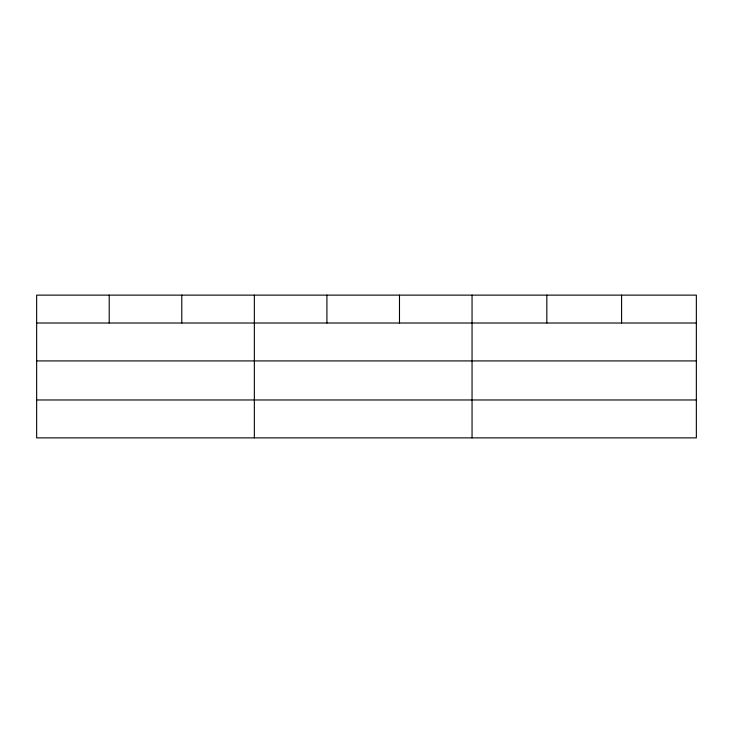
<?xml version="1.0" encoding="UTF-8"?>
<svg xmlns="http://www.w3.org/2000/svg" width="733" height="733" viewBox="0 0 733 733"><rect width="100%" height="100%" fill="white"/><g stroke="black" fill="none" stroke-linecap="round" stroke-linejoin="round"><path stroke-width="1.1" d="M696.35 360.92L696.35 295.124L36.65 295.124L36.65 437.876L696.35 437.876L696.35 360.92L36.65 360.92M36.65 323.015L696.35 323.015M36.65 399.971L696.35 399.971M621.584 295.124L621.584 323.015M546.818 295.124L546.818 323.015M472.052 295.124L472.052 437.876M399.485 295.124L399.485 323.015M326.918 295.124L326.918 323.015M254.351 295.124L254.351 437.876M181.784 295.124L181.784 323.015M109.217 295.124L109.217 323.015"/></g></svg>
